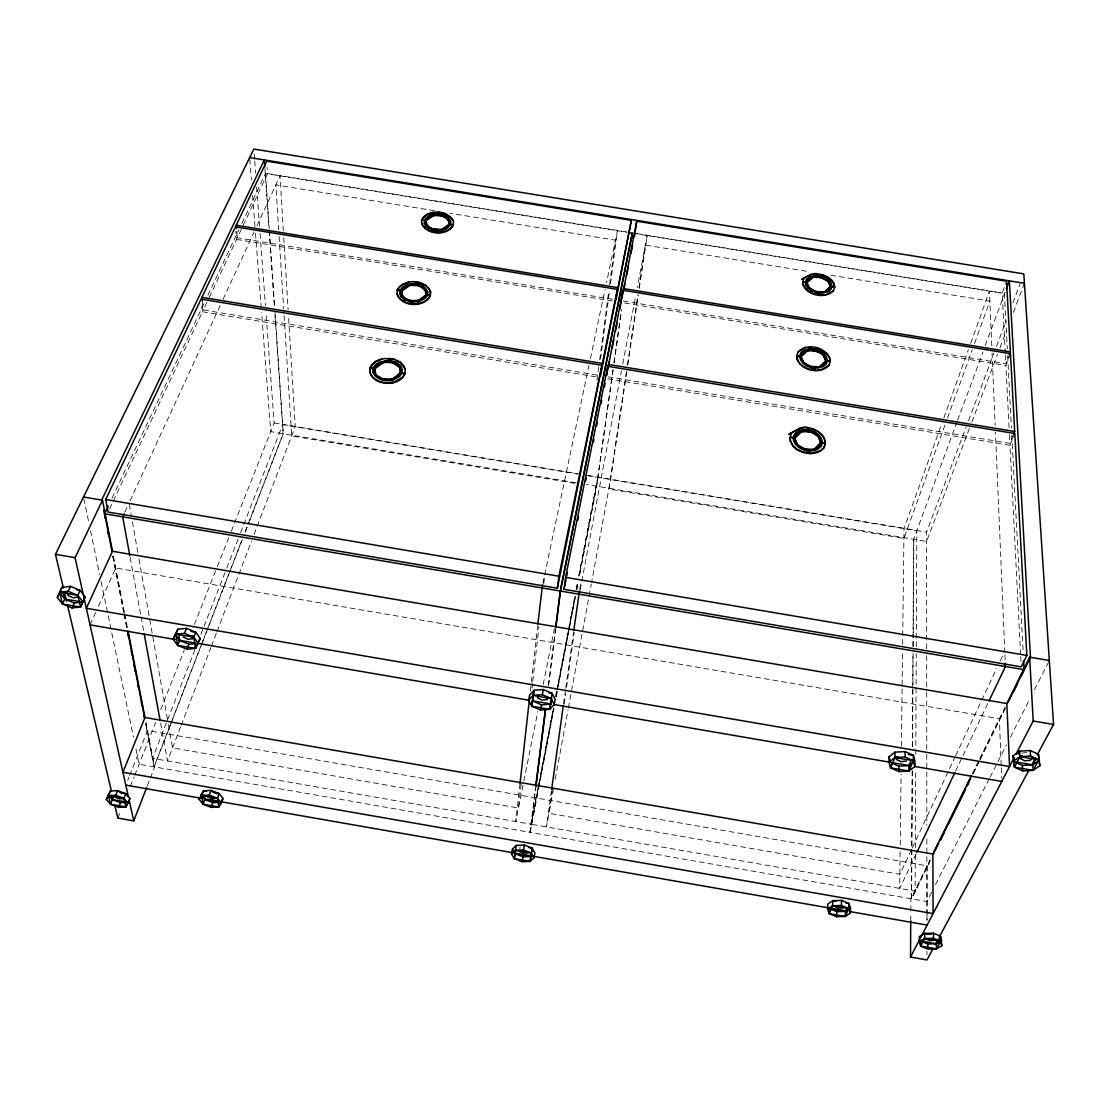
<?xml version="1.0" encoding="UTF-8"?>
<svg xmlns="http://www.w3.org/2000/svg" width="1109" height="1109" viewBox="0 0 1109 1109"><rect width="100%" height="100%" fill="white"/><g stroke="black" fill="none" stroke-linecap="round" stroke-linejoin="round"><path stroke-width="0.75" stroke-dasharray="5 3.75" d="M915.299 854.72L915.133 891.095L531.183 824.264L539.043 783.453M915.341 847.789L915.701 769.826M915.771 754.231L916.242 653.742M916.27 646.81L916.311 639.879M916.311 638.146L916.824 530.74L585.108 475.248M912.374 770.935L911.57 898.844L929.855 861.679M912.527 746.731L912.915 686.235M912.929 684.503L913.123 653.395M913.164 646.478L913.248 634.376M913.248 632.657L913.844 539.321M910.752 921.024L910.808 912.444M910.822 910.739L910.905 898.72L929.966 859.919M912.166 770.894L911.348 898.803L930.368 860.127M912.319 746.704L912.693 689.659M912.707 687.927L912.929 653.367M912.97 646.45L913.664 539.279L957.012 421.919M900.134 851.809L899.69 888.406L916.076 854.027M900.217 844.906L901.062 774.04M901.395 746.385L902.546 651.316M902.629 644.398L904.015 528.591L941.458 424.525M519.982 783.786L515.754 821.575L523.559 782.607M530.352 691.004L537.657 625.712M521.175 784.021L518.471 808.004L172.547 747.882L167.722 720.67M532.001 688.148L532.583 683.005M532.777 681.3L538.96 626.516M543.784 583.708L544.949 573.436L588.99 365.36M519.816 848.884L520.079 846.666M135.936 749.032L139.11 764.253L529.95 832.346L535.481 788.222M548.387 685.334L555.498 628.748M931.574 892.301L926.902 901.506L530.171 832.388L535.924 786.544M548.636 685.376L555.748 628.789M596.975 380.415L598.791 366.732M599.692 359.898L608.716 291.487M609.617 284.653L615.495 240.182L449.935 213.247M600.51 358.969L609.562 290.572M610.477 283.738L617.491 230.727L606.54 282.476M551.423 790.98L546.418 826.912L553.322 789.525M563.58 703.702L565.493 690.006M565.729 688.301L573.603 631.825M552.268 789.414L548.927 813.299L899.87 874.28L911.598 849.328M564.204 704.146L565.632 693.901M566.588 687.081L574.226 632.504M580.187 589.877L621.442 370.739M612.958 369.754L596.517 486.186L579.231 576.112M613.915 362.934L621.387 309.979M613.152 369.796L596.697 486.213L579.411 576.153M614.109 362.962L621.594 310.021M626.488 371.307L608.855 489.027L903.89 538.433L945.118 424.65M627.5 364.473L637.98 294.523M639.006 287.702L645.396 245.047L809.099 271.691M626.724 372.028L610.602 479.518L591.596 582.405M627.749 365.208L638.243 295.271M639.269 288.437L647.199 235.552L637.301 287.508M555.207 779.336L568.071 709.732M568.376 708.027L588.768 597.682M589.087 595.977L591.277 584.096M579.771 589.323L581.005 582.863M622.731 363.946L635.679 296.006M538.17 786.822L530.961 824.223L152.543 758.362L194.671 650.345M538.503 785.117L552.906 710.301M555.859 695.01L556.51 691.6M556.829 689.909L574.85 596.392M576.153 589.586L577.47 582.779M578.773 575.987L597.765 477.369M539.376 781.762L553.446 708.637M555.734 696.743L557.37 688.245M557.702 686.54L575.044 596.42M576.347 589.614L577.664 582.821M578.967 576.015L597.945 477.397M529.95 832.346L538.433 788.236M538.766 786.531L553.765 708.471M556.053 696.604L557.037 691.503M557.356 689.812L575.308 596.476M576.611 589.697L577.914 582.904M530.171 832.388L553.973 708.512M556.261 696.632L557.896 688.148M558.215 686.457L575.502 596.517M576.805 589.725L578.108 582.932M523.892 780.916L537.796 711.521M543.216 684.447L554.403 628.595M542.897 583.084L544.269 576.652M590.418 358.595L605.098 289.241M943.801 418.01L968.379 349.723M970.722 343.222L989.436 291.182L991.779 345.953M947.474 418.148L972.205 349.876M974.561 343.374L989.866 301.107L829.56 275.018M1005.281 353.355L1002.203 292.998L1006.002 282.684M957.608 420.297L983.073 351.927M985.194 345.578L1005.17 292.152M926.68 648.779L926.569 532.098L966.064 427.201M968.504 420.741L994.024 352.953M996.45 346.507L1006.168 320.681M1012.864 302.923L1020.155 283.557M969.391 428.504L926.583 541.442L586.314 484.467M971.831 422.044L997.518 354.284M999.958 347.838L1006.681 330.08M1013.418 312.336L1024.425 283.294M180.573 726.866L167.542 760.968L160.389 721.973M181.197 725.244L210.835 647.656M211.445 646.048L216.394 633.114M217.004 631.492L251.577 540.984M254.044 534.51L295.216 426.757L288.548 316.786M171.673 721.82L154.206 766.887L145.556 722.694M172.297 720.212L202.24 642.97M202.864 641.349L242.164 539.958M245.283 531.918L249.026 522.256M249.65 520.648L283.322 433.744L274.796 309.411M147.275 785.99L149.729 779.655M150.339 778.061L154.65 766.971L144.974 717.481M623.272 301.024L1005.808 363.697L1008.663 356.308M1009.079 427.755L1005.905 365.499L1010.479 353.688M170.218 725.009L153.999 766.846L145.667 724.371M170.841 723.401L200.784 646.145M201.408 644.537L241.97 539.931M245.089 531.876L247.584 525.444M248.208 523.836L283.142 433.702L274.866 313.182M200.965 634.223L203.474 627.777M204.098 626.169L226.111 569.749M226.735 568.141L238.061 539.113M240.57 532.667L282.698 424.664L578.288 474.111M117.804 818.082L120.936 810.166M130.335 786.42L134.092 776.924M134.716 775.343L155.634 722.472M160.722 709.621L184.246 650.165M194.422 624.45L216.671 568.21M217.309 566.602L228.759 537.685M231.296 531.253L274.145 422.973L265.966 312.724M127.701 780.292L128.977 777.076M129.628 775.468L147.525 730.526L927.069 865.81L927.124 919.999M608.162 376.894L1009.869 443.309L1012.891 435.934M1020.64 654.823L1009.966 445.305L1014.804 433.508M90.051 624.866L95.61 612.57M98.382 606.429L115.752 568.016L999.389 718.715L1001.205 766.18M124.804 512.233L127.632 506.106M220.164 305.585L129.046 503.042L131.167 514.936M223.048 299.319L254.141 231.933M257.038 225.668L280.009 175.874L283.336 230.866M912.333 847.775L954.891 757.322M955.625 755.756L996.7 668.422M1000.373 660.617L1004.768 651.26L995.452 432.205M109.583 508.934L202.476 311.768L201.588 303.866M597.169 375.078L203.321 309.965L208.492 298.986M209.227 297.42L236.55 239.419L235.87 231.573M612.57 299.264L237.326 237.783L242.497 226.818M243.231 225.252L267.56 173.586L267.144 167.362M112.023 498.163L204.971 301.496M207.924 295.257L238.906 229.702M241.859 223.45L265.467 173.503L627.32 232.322M955.542 771.199L962.238 757.142M962.986 755.576L988.299 702.441M972.177 774.068L1005.364 706.572M973.037 773.417L979.136 761.024M979.899 759.471L1005.045 708.374M973.3 773.43L979.399 761.037M980.162 759.499L1005.309 708.401M935.483 884.622L989.283 778.698M990.06 777.173L997.074 763.352M997.864 761.814L1006.431 744.929M1010.341 737.263L1029.831 698.878M1034.517 689.673L1049.322 660.507M1021.944 753.053L1027.641 752.498M267.56 173.586L626.238 231.892M636.718 233.597L1002.203 292.998M632.449 233.153L1004.394 293.608L1007.291 348.808M434.562 210.752L275.836 184.912L278.664 229.618M236.55 239.419L612.21 300.983M624.644 303.02L1005.905 365.499M202.476 311.768L596.781 376.977M607.774 378.793L1009.966 445.305M274.145 422.973L578.149 473.82M588.408 475.539L926.569 532.098M576.098 482.762L270.721 431.623L261.585 312.696M574.684 483.302L291.709 435.92L283.779 310.423M83.854 498.69L88.789 522.367M90.55 530.823L99.699 574.809M101.099 581.573L133.468 737.194M112.702 556.15L123.681 612.223M124.028 613.929L127.022 629.219M113.437 556.15L124.388 612.182M124.721 613.873L127.701 629.163M112.966 556.233L123.931 612.293M124.263 613.984L127.258 629.274M130.155 557.522L140.76 615.162M141.065 616.854L143.865 632.116M132.373 521.743L137.807 552.351M139.013 559.144L167.417 718.979M202.268 300.484L203.321 309.965M236.772 231.504L237.326 237.783M249.802 159.294L251.396 179.977M252.589 195.489L254.973 226.513M255.5 233.403L261.059 305.807M254.224 154.234L254.599 159.391M254.723 161.124L255.625 173.184M256.65 186.964L259.589 226.583M260.088 233.472L265.453 305.821M265.467 173.503L269.237 228.551M269.362 230.27L274.672 307.692M264.912 168.554L269.057 228.814M269.182 230.533L274.38 306.292M279.094 236.494L283.668 308.704M283.752 237.728L288.132 309.91M1007.651 355.712L1011.436 428.157M1011.796 435.061L1023.191 652.411M1005.378 355.074L1005.808 363.697M1009.426 434.673L1009.869 443.309M1020.737 656.542L1021.167 665.137M992.07 352.856L995.147 425.302M1004.92 654.643L1005.211 661.421M1001.275 767.872L1001.663 778.047M926.68 655.696L926.708 690.325M926.708 692.044L926.764 752.637M926.764 754.37L926.833 825.346M926.847 839.194L926.916 913.539M926.916 915.258L926.916 920.415M926.944 951.342L926.944 954.78"/><path stroke-width="1.5" d="M388.261 361.95C384.13 360.48 376.63 363.322 374.592 368.313C373.345 372.458 377.476 381.441 374.592 368.313L383.714 361.742L392.711 362.144L399.337 366.4L400.709 369.99L399.337 366.954L392.711 362.685L388.261 361.95L379.597 363.128M388.316 360.397L393.279 361.77L388.316 360.397L378.696 362.324L375.161 364.861L373.137 368.077L372.818 372.167M388.455 358.942C382.55 357.458 373.026 360.841 370.198 367.578C367.259 385.572 398.783 388.788 404.896 373.913L405.187 369.131C403.149 361.936 395.289 358.886 388.455 358.387M936.509 948.86L936.481 943.787L940.584 936.176L940.612 941.278L936.509 948.86L920.664 946.088L924.656 938.491L924.656 933.404L933.459 933.196L940.584 936.176L941.846 945.658L936.509 948.86L927.762 949.041L920.664 946.088L919.361 941.721L919.375 936.648L924.656 933.404L929.425 934.235M379.735 378.294C387.679 382.674 394.887 378.737 400.501 372.638L404.896 373.913M391.865 380.844L399.975 376.131L401.971 372.874L402.207 369.339L400.668 365.97L397.577 363.156L393.293 361.215M392.78 382.813L402.525 377.268L404.91 373.359L401.957 373.414M392.711 362.144C408.569 373.608 393.418 360.772 388.261 361.395M920.664 946.088L920.664 942.705M394.444 359.385L389.952 359.191M395.539 378.432L400.488 373.178L400.709 369.449M430.514 291.598L430.306 295.951C424.095 308.108 401.07 307.151 396.994 293.83C401.971 306.569 424.012 307.429 430.32 295.424L430.514 291.598C425.385 279.052 403.745 278.207 397.285 289.976L401.472 291.21L410.011 285.304C421.545 280.882 431.013 299.527 424.927 289.089C418.925 282.767 405.963 282.532 401.472 290.669L401.25 294.121L401.458 290.683C399.129 294.911 412.091 308.427 401.264 293.566M914.911 766.541L913.372 760.719L913.4 755.326L905.124 751.583L895.018 752.165L889.044 756.712L888.947 762.091L890.596 767.872L898.817 771.559L908.867 771.018L914.911 766.541L914.939 761.162L913.4 755.326L908.382 754.467M427.686 292.305C424.345 281.284 405.353 280.494 400.072 290.433L397.285 290.516L399.545 286.51M399.836 294.204L400.072 290.461M405.187 369.131L399.614 361.7M401.292 297.295L399.836 293.663M932.669 949.304L926.958 959.937L910.517 957.053L910.752 921.024M414.128 301.121L408.958 300.872L402.567 296.907L401.458 291.223L403.163 288.049M399.545 287.051L403.51 283.779M404.272 299.915L401.306 296.755M890.638 765.196L890.596 767.872L908.867 771.018L908.909 765.64L911.473 759.748M403.163 288.59L406.144 285.997M908.867 771.018L913.372 760.719L905.083 756.976L905.124 751.583M404.272 299.361L411.591 302.244M408.694 282.13L403.51 284.32M408.958 300.872L402.581 296.366M406.144 286.538L410.025 284.763L418.564 285.179L424.927 289.089L426.106 295.257L427.506 295.507L427.686 291.764M906.261 761.134L900.827 761.661L896.557 759.471L896.599 756.795M898.817 771.559L898.886 766.194L892.052 763.131M413.186 302.507L408.403 301.177M413.227 301.579L405.256 298.709M414.378 283.571L419.105 284.348M890.596 767.872L894.935 757.558L895.018 752.165M420.186 300.442L417.58 301.274L426.119 294.731L430.306 295.964M418.038 302.175L425.676 297.905L427.519 294.966L430.32 295.41M424.927 289.089L418.564 285.179M420.186 282.684L415.903 282.532M421.614 223.644L421.836 219.61C428.213 208.783 448.272 209.837 453.498 221.259L453.331 225.266C447.19 236.425 425.787 235.274 421.628 223.103C426.715 234.692 447.107 235.773 453.359 224.753L450.684 224.295L450.808 221.398C446.483 211.888 429.793 211.015 424.511 220.039L424.317 223.505M421.836 220.15L425.842 220.247L433.896 214.91C439.594 214.12 447.897 215.576 449.45 222.008C446.65 215.34 437.625 214.065 431.429 216.186M421.475 300.012L426.106 295.285L426.286 291.847M421.836 220.137L423.943 216.449M424.497 220.594L425.828 220.788L433.882 215.451L442.02 215.881L448.119 219.471L449.339 224.614L441.313 230.048L430.736 228.634M425.759 226.333L424.331 222.964M430.5 292.138L428.698 288.451L425.121 284.819M426.979 225.446C433.619 231.49 422.931 223.186 425.842 220.261L426.979 225.446C432.954 230.908 444.931 231.92 449.353 224.101L448.147 218.944L442.034 215.34C436.433 214.564 428.767 214.245 425.842 220.247L426.965 225.986L433.092 229.632L435.809 230.076M427.422 217.877L430.223 216.019M423.929 216.99L427.686 213.982M428.628 228.731L425.773 225.792M427.672 214.522L432.593 212.512M432.579 230.395L428.642 228.191M433.092 229.632L429.557 227.595M433.467 214.106L446.456 216.227M450.684 224.309C446.677 230.852 438.914 232.183 432.593 229.854M438.097 212.193L442.158 213.399M441.313 230.048L449.353 224.101L453.331 225.293M443.531 213.08L451.71 218.431L453.498 221.259M449.353 224.087L449.464 221.467M850.34 913.095L848.745 908.534L848.926 903.447L841.579 900.383L832.817 900.647L827.827 904.057L827.591 909.13L829.255 913.664L836.56 916.699L845.28 916.464L850.34 913.095L850.52 908.021L848.926 903.447L845.71 902.892M829.407 910.295L829.255 913.664L845.28 916.464L845.474 911.404L847.193 907.425M845.28 916.464L848.745 908.534L841.384 905.471L841.579 900.383M836.56 916.699L836.782 911.64L829.477 908.618M829.255 913.664L832.596 905.72L832.817 900.647L836.047 901.201M396.98 294.37L397.272 289.99L401.472 290.669L410.025 284.763M369.824 372.388L370.198 367.578L374.592 368.313L375.66 374.592C380.484 380.165 389.093 380.844 395.539 377.892M519.982 783.786L529.395 699.585M537.851 623.993L542.564 584.693M528.965 847.609L532.14 848.163L530.144 861.388L514.313 858.616L516.226 845.391L524.405 845.044L532.14 848.163L534.898 852.918L533.97 857.825L530.144 861.388L522.02 861.707L514.313 858.616L511.485 853.902L512.469 848.995L516.226 845.391M531.724 706.211L534.011 690.255L543.355 689.548L552.143 693.361L555.193 699.419L554.195 704.603L549.745 709.316L540.471 709.968L531.724 706.211L528.591 700.209L529.658 695.038L534.011 690.255L531.724 706.211L549.745 709.316L550.508 705.435M514.313 858.616L515.657 850.395M557.411 588.227L558.881 576.209L601.827 365.305L201.048 299.125L105.688 499.494L108.114 512.067L557.411 588.227L617.297 289.338L235.455 226.86L201.907 297.323L202.268 300.484M535.702 786.503L545.378 709.33M555.706 627.029L560.225 591.014L632.241 233.126L628.955 232.585M535.924 786.544L545.628 709.372M537.976 695.26L537.463 697.838L542.065 700.084L547.028 699.474L547.389 696.618M555.969 627.07L560.489 591.055L632.449 233.153M564.051 589.35L565.59 577.345L607.76 366.289L1014.804 433.508L1026.837 655.419L1021.264 666.842L564.051 589.35L566.075 579.231M530.144 861.388L532.14 848.163M549.745 709.316L552.143 693.361L548.858 692.792M551.547 697.977L550.757 704.146L541.497 704.811L532.777 701.054M236.508 228.357L236.231 225.224L266.728 161.138L631.354 220.317L600.579 375.646M606.498 375.452L607.76 366.289M606.665 375.078L622.939 290.267L1010.479 353.688L1014.693 431.512L1013.487 434.465M551.658 789.261L563.344 705.407M573.838 630.106L579.466 590.945M631.354 220.317L615.98 299.818M622.939 290.267L619.889 309.203M621.997 297.697L636.732 221.19L1006.542 281.215L1010.382 351.886L1009.232 354.838M631.506 238.241L631.991 234.831M631.728 238.283L632.213 234.858M635.221 231.795L636.732 221.19M522.02 861.707L522.963 856.813L531.072 856.481L515.269 853.722L512.469 848.995M511.485 853.902L515.255 850.298L523.448 849.965L524.405 845.044M547.028 699.474L547.541 696.896M528.591 700.209L532.958 695.426L542.315 694.733L543.355 689.548M566.741 575.862L567.42 572.48M577.844 520.19L578.51 516.822M585.566 481.403L586.245 478.021M593.301 442.602L593.967 439.233M596.656 425.745L597.335 422.363M601.036 403.815L601.702 400.432M604.391 386.944L605.07 383.575M608.799 364.819L609.479 361.451M612.154 347.963L613.845 339.534M615.523 331.106L617.2 322.691M623.244 292.305L624.935 283.876M626.613 275.448L628.29 267.019M630.979 253.545L632.657 245.117M634.334 236.688L635.013 233.32M540.471 709.968L541.497 704.811M811.428 274.159C787.958 287.481 813.535 271.095 816.695 273.812C824.264 274.394 834.675 278.553 834.606 287.411L833.857 283.752L827.328 276.751M803.318 285.872L802.764 281.672L806.825 282.324L813.299 276.682C820.05 275.531 830.502 278.678 830.544 286.746L824.112 292.471L830.683 286.219L834.744 286.884L833.427 290.78C824.791 299.929 803.623 294.98 802.777 281.658L805.481 282.102L805.91 285.706M806.382 279.856C812.828 271.483 831.348 275.864 831.902 286.968M829.795 288.756C824.361 294.412 814.671 292.513 809.251 287.758L806.825 282.338C808.281 288.992 805.494 281.936 807.754 279.828C813.188 274.131 822.573 276.723 828.187 280.827L830.683 286.205L829.657 289.283M805.855 289.421L803.443 285.346M810.014 277.86C815.808 275.878 829.546 277.208 830.544 286.746L828.049 281.353L821.201 277.61L813.174 277.208L806.7 282.85L805.342 282.643L806.506 279.329M808.031 288.659L806.049 285.179M819.246 292.235L816.002 292.083L809.126 288.285L807.338 285.096M809.944 292.429L805.98 288.894M811.441 291.154L808.17 288.132M812.315 290.003L816.002 292.083L809.251 287.758M816.695 273.812L813.937 274.505M827.314 361.215C826.884 349.404 808.198 344.649 800.684 353.036L799.45 356.641L796.622 356.155L798.078 351.969C807.158 342.099 828.478 347.38 830.294 361.146L828.908 365.402C819.939 375.66 797.288 369.907 796.761 355.629L801.017 356.336L807.837 350.084C815.06 348.697 825.969 352.412 825.9 360.993L819.121 367.329L810.624 366.954L803.54 362.296L801.544 359.385L801.003 356.349L802.001 353.577L804.372 351.401L807.837 350.084L816.252 350.472L823.446 354.533L826.039 360.439L824.957 363.78M817.056 275.545L821.63 276.293M798.078 351.969L805.869 347.325M797.316 360.203L796.761 355.642L799.589 356.1C800.864 367.689 818.927 372.194 826.413 363.794L827.466 360.688M815.101 294.509L810.083 291.903M811.566 290.627L818.789 293.386M801.544 359.385L801.017 356.336L803.54 362.296C809.126 367.509 819.551 369.477 825.096 363.253M796.622 356.169L800.878 356.862L802.001 353.577M822.213 274.699L825.914 276.765M799.963 364.099L797.454 359.676M801.862 354.104L804.372 351.401M820.327 293.635L828.562 291.459L831.043 289.255L832.041 286.441M802.07 360.882L803.54 362.296M820.688 295.424L826.163 294.523L833.427 290.78M800.878 356.862L807.837 350.084M804.247 367.37L800.102 363.572M811.414 346.895L808.503 347.644M811.774 348.808L816.571 349.598M804.233 351.927L811.954 349.765M823.918 447.759L825.401 443.129L820.91 442.366L813.618 449.977L820.771 442.907C820.993 433.799 809.584 429.377 801.793 431.041L794.599 438C784.465 434.076 793.545 449.173 797.967 450.129C805.896 454.538 817.749 455.591 823.918 447.759C830.059 434.409 810.942 424.858 799.741 428.005C771.836 445.083 805.106 422.113 808.461 428.531M809.653 369.63L804.385 366.843M790.703 442.241L790.121 437.279L793.101 437.75C794.044 450.268 813.521 455.522 821.298 446.068L822.407 442.63C821.256 430.25 802.112 425.08 794.266 434.368L792.963 438.291L794.46 438.526L801.793 431.041L810.665 431.401L818.206 435.851L820.91 442.366C819.329 454.136 794.903 451.169 794.585 438.013L795.638 434.95L798.147 432.524L801.793 431.041M811.816 350.292L820.106 352.648L823.294 355.06L825.9 360.966L823.294 355.06L816.252 350.472M817.194 347.852L826.676 353.813L828.478 356.377M793.462 446.525L790.842 441.715M815.295 368.119L811.913 368.105M815.531 370.6L821.27 369.63L828.908 365.402M797.232 444.584L794.599 438L797.232 444.584L804.815 449.09L813.77 449.45M829.518 357.14L830.156 361.673L826.039 360.439L819.121 367.329L812.315 367.024M797.967 450.129L793.614 445.998M799.229 432.552L806.132 430.652M803.651 452.597L798.106 449.602M804.469 450.074L809.57 450.933M804.815 449.09L798.355 445.86M825.387 443.101L820.771 442.893L820.175 439.566L818.054 436.378L810.665 431.401M810.984 430.444L807.491 430.403M811.649 428.504L815.725 430.833M820.771 442.893L818.054 436.378L814.852 433.203M809.82 453.623L820.757 450.517L824.07 447.232M817.278 430.916L820.494 434.09M821.769 434.451L824.444 439.206L825.235 443.628M789.982 437.778L791.521 433.203M221.356 803.221L223.006 798.466L219.125 793.545L210.987 790.357L203.404 790.8L199.135 799.339L203.086 804.233L211.181 807.38L218.736 806.964L221.356 803.221L217.461 798.3L209.296 795.111L201.699 795.555L199.135 799.339M206.551 791.341L203.404 790.8L201.699 795.555L203.086 804.233L218.736 806.964L219.832 803.803M218.736 806.964L217.461 798.3L219.125 793.545L215.978 792.99M211.181 807.38L212.845 802.639L218.875 802.292M209.296 795.111L210.987 790.357M203.086 804.233L204.777 799.492L204.084 795.139M1006.362 288.922L1009.342 280.84L1030.469 657.304L1021.32 675.894M802.639 282.185L804.011 278.345M115.031 806.312L117.804 818.082L133.759 820.868L146.665 787.584M177.884 629.163L175.874 634.154L177.676 645.383L195.461 648.432L200.285 638.507L195.78 632.241L186.478 628.359L177.884 629.163L173.087 639.158L177.676 645.383L186.922 649.209L195.461 648.432L197.402 643.456M195.461 648.432L193.812 637.231L195.78 632.241L190.9 631.395M186.922 649.209L188.877 644.246L195.697 643.622M110.373 791.036L108.474 795.707L110.526 804.247L125.885 806.936L129.961 798.577L125.816 793.739L117.679 790.606L110.373 791.036L106.312 799.437L110.526 804.247L118.621 807.338L125.885 806.936L129.961 798.577M183.193 637.023L188.142 639.311L192.633 638.645L193.604 636.164M125.885 806.936L123.958 798.425L125.816 793.739L121.186 792.921M118.621 807.338L120.465 802.68L126.274 802.348M177.676 645.383L179.658 640.42L178.646 633.988M173.087 639.158L175.874 634.154L184.482 633.336L186.478 628.359M128.034 630.855L144.974 717.481L122.933 772.28L933.099 913.608L932.863 854.027L971.415 775.607M110.526 804.247L112.397 799.589L111.385 795.305M106.312 799.437L108.474 795.707L115.793 795.292L117.679 790.606M896.557 759.471L897.722 756.726M62.021 587.271L59.678 592.553L64.807 599.04L82.773 602.118L80.486 607.067L62.478 603.975L57.335 597.474L62.021 587.271L70.505 586.37L80.125 590.376L85.199 596.919L82.912 601.854L77.824 595.325L68.162 591.305L59.664 592.22L62.478 603.975L72.043 607.926L80.486 607.067L85.199 596.919M124.097 513.772L122.683 516.836L129.85 555.831M72.043 607.926L74.345 602.991L82.773 602.118M80.486 607.067L77.824 595.325L80.125 590.376L76.84 589.808M62.478 603.975L64.807 599.04L63.213 592.317M111.967 551.145L104.648 513.772L108.335 505.967M68.162 591.305L70.505 586.37M916.824 852.474L954.794 772.765M989.048 700.874L1005.419 666.495L1005.281 663.113M101.709 500.076L264.316 159.946L264.788 166.835M128.492 797.219L75.065 557.661L102.499 500.214L83.508 496.998M57.335 597.474L59.678 592.553M63.393 587.909L55.45 554.32L253.836 149.063L1023.801 273.881L1053.55 724.468L1037.22 754.855M1006.847 703.536L112.48 551.27L86.35 608.287L1009.537 766.541L1006.847 703.536L1029.637 657.166L1049.322 660.507M933.418 853.93L938.755 843.09M940.28 839.998L965.426 788.901M966.951 785.796L970.749 778.061M1008.095 702.177L1024.092 669.656L1023.635 661.033M940.529 840.012L944.341 832.263M948.153 824.528L965.676 788.915M967.2 785.81L968.725 782.718M1013.695 691.378L1017.507 683.629M910.517 957.053L1014.264 757.433M1015.844 754.397L1033.2 721.002L1029.637 657.166M1018.131 754.148L1019.712 751.126L1030.275 750.53L1038.495 754.342L1039.84 765.778L1033.117 770.353L1022.637 770.907L1014.444 767.151L1013.071 755.77L1019.712 751.126L1019.975 756.615L1014.444 767.151L1033.117 770.353L1038.814 759.845L1038.495 754.342M1032.008 757.489L1030.511 760.275L1024.813 760.816L1020.599 758.584L1022.068 755.784M935.123 944.743L937.576 940.196M939.198 937.147L1029.041 770.048M1031.495 765.487L1035.584 757.891M1033.117 770.353L1032.826 764.877L1036.069 758.861M198.123 642.222L200.285 638.507M370.198 368.146L374.606 368.867L378.543 364.445M376.866 360.702L372.638 364.279L370.198 368.133L373.137 368.077M221.259 800.961L223.006 798.466M888.947 762.091L894.935 757.558L905.083 756.976M913.733 762.049L908.909 765.64L898.886 766.194M391.408 379.86L399.198 374.135M374.606 368.867L383.714 362.283L392.711 362.685M417.58 301.274L424.886 296.131M1013.321 761.245L1019.975 756.615L1030.566 756.019L1038.814 759.845L1039.84 765.778M1015.567 762.313L1022.373 765.446L1032.826 764.877L1039.521 760.303M827.591 909.13L832.596 905.72L841.384 905.471M836.782 911.64L845.474 911.404L849.258 908.867M919.361 941.721L924.656 938.491L933.473 938.297L940.612 941.278L941.846 945.658M922.092 941.61L927.748 943.967L936.481 943.787L941.818 940.571M378.238 360.785L382.355 358.845M413.241 301.024L421.489 299.472M77.575 597.099L73.152 597.834L68.023 595.464L67.289 592.345M123.418 798.508L119.606 798.924L115.267 797.094M216.241 798.397L212.263 798.827L207.951 796.955M527.745 852.793L523.406 853.168L519.345 851.324M369.824 371.834C372.569 381.274 384.171 383.811 392.794 382.272M372.818 371.626C375.105 379.458 384.726 381.579 391.865 380.29M384.948 361.201L388.316 360.938M413.186 301.967L418.038 301.634M842.965 907.841L838.265 908.146L834.467 906.358M437.154 230.603L441.77 230.325M926.916 934.332L931.657 934.055M432.579 213.053L435.338 212.886M934.263 940.363L929.522 940.626L925.849 938.879M801.655 431.567L810.513 431.928L814.699 433.73M375.66 374.592L382.314 378.918L391.408 379.306M810.762 366.427L819.26 366.802M807.699 350.61L816.113 350.998M410.011 285.304L418.564 285.72M408.958 300.331L417.594 300.733M816.141 291.556L824.25 291.944M433.106 229.092L441.327 229.508M249.677 157.561L1024.425 283.294M815.836 292.36L820.466 293.123M434.104 230.644L437.14 231.143M815.24 293.982L820.826 294.897M236.231 225.224L617.644 287.619M623.286 288.548L1010.382 351.886M827.453 360.675L830.294 361.146M809.806 369.103L815.669 370.073M201.907 297.323L602.215 363.419M608.134 364.39L1014.693 431.512M805.993 431.179L810.513 431.928M803.789 452.07L809.958 453.096M105.688 499.494L558.881 576.209M565.59 577.345L1026.837 655.419M104.648 513.772L560.225 591.014M560.489 591.055L1024.092 669.656M55.45 554.32L75.065 557.661M1033.2 721.002L1053.55 724.468M59.664 592.22L77.824 595.325M1019.975 756.615L1038.814 759.845M1015.899 761.98L1032.826 764.877M175.874 634.154L193.812 637.231L198.345 643.497M532.958 695.426L551.145 698.545L554.195 704.603M894.935 757.558L913.372 760.719M90.051 624.866L175.416 639.533M178.84 640.115L195.794 643.178M197.61 643.331L528.841 700.223M532.265 700.805L551.048 704.035M554.458 704.617L909.588 765.598M914.717 766.471L1001.787 781.429M144.974 717.481L932.863 854.027M201.699 795.555L217.461 798.3M515.255 850.298L531.211 853.084L533.97 857.825M832.596 905.72L848.745 908.534M125.788 785.103L200.812 798.203M204.222 798.799L217.863 801.183M221.273 801.779L828.243 907.8M831.653 908.396L846.999 911.071M850.409 911.667L927.138 925.072M200.84 794.585L204.777 799.492L218.82 801.946M831.085 908.895L845.474 911.404M108.474 795.707L123.958 798.425L128.117 803.249M924.656 938.491L940.612 941.278M108.197 794.765L112.397 799.589L126.024 801.973M922.258 941.305L936.481 943.787M115.793 795.292L123.958 798.425M112.397 799.589L120.465 802.68M204.777 799.492L212.845 802.639M515.269 853.722L522.963 856.813M523.448 849.965L531.211 853.084M188.877 644.246L179.658 640.42L175.097 634.182M64.807 599.04L74.345 602.991M184.482 633.336L193.812 637.231M119.495 792.076L122.378 793.309M421.406 283.765L425.107 285.36M542.315 694.733L551.145 698.545M212.415 791.854L216.74 793.725M395.733 360.508L399.6 362.255M804.843 363.655L809.168 366.122M376.991 376.006L382.314 378.918M376.589 375.993L378.446 377.157M806.687 282.864L809.126 288.285M800.878 356.876L803.401 362.823M889.044 756.712L889.862 759.61M64.585 592.955L66.568 601.355M67.372 604.71L111.455 791.202M112.647 796.234L113.437 799.603M129.24 800.601L133.759 820.868M103.705 510.279L105.369 518.762M108.03 532.362L108.696 535.758M128.02 634.32L128.686 637.717M131.347 651.302L132.013 654.698M133.676 663.196L135.34 671.694M138.015 685.293L138.68 688.689M141.342 702.288L142.007 705.684M143.671 714.182L144.336 717.578M102.499 500.214L112.439 551.062M127.923 632.671L144.558 717.592M1013.071 755.77L1014.208 761.689M399.337 366.4L400.501 373.165M144.184 633.807L160.07 720.282M192.19 635.665L192.633 638.645M1030.275 750.53L1030.566 756.019M1022.373 765.446L1022.637 770.907M1020.474 755.853L1020.599 758.584M1014.333 764.42L1014.444 767.151M933.459 933.196L933.473 938.297M927.748 943.967L927.748 947.349"/></g></svg>
